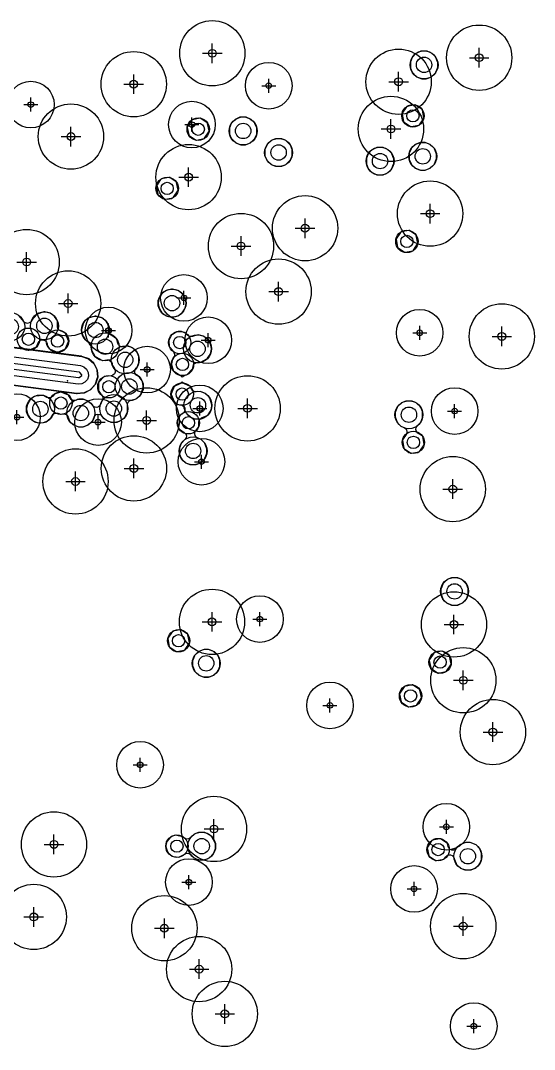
# Model space of a CAD drawing. Header units: metres. Extents: x 8738 to 9560, y -8972 to -7699.
# Drawn here: x 8958.8 to 9013.9, y -8872.7 to -8762.4 of the extents above; entities that cross this region are included whole.
import ezdxf

# ---------------------------------------------------------------- set-up
doc = ezdxf.new("R2010")
doc.units = ezdxf.units.M
for name, color, linetype in [('AI_GREENING_ALLOWED_ZONE', 4, 'Continuous'), ('AI_GREENING_EXCLUSIONS', 1, 'Continuous'), ('AI_GREENING_LAWN', 82, 'Continuous'), ('AI_GREENING_REJECTED', 6, 'Continuous'), ('AI_GREENING_SHRUBS', 92, 'Continuous'), ('AI_GREENING_TREES', 3, 'Continuous')]:
    doc.layers.add(name, color=color, linetype=linetype)

# ---------------------------------------------------------------- blocks, each defined once
blk = doc.blocks.new('AI_TREE')
for p, q in [((-0.3, 0), (0.3, 0)), ((0, -0.3), (0, 0.3))]:
    blk.add_line(p, q)
for radius in [1, 0.12]:
    blk.add_circle((0, 0), radius)
blk = doc.blocks.new('AI_SHRUB')
for radius in [1, 0.55]:
    blk.add_circle((0, 0), radius)

msp = doc.modelspace()

# ---------------------------------------------------------------- linework, layer by layer
at = {"layer": 'AI_GREENING_ALLOWED_ZONE'}
msp.add_lwpolyline([(8938.29, -8798.95), (8964.78, -8802.38), (8964.83, -8802.38), (8965.53, -8802.34), (8965.63, -8802.31), (8966.24, -8802.01), (8966.31, -8801.95), (8966.76, -8801.43), (8966.81, -8801.35), (8967.03, -8800.7), (8967.04, -8800.61), (8966.99, -8799.93), (8966.97, -8799.84), (8966.67, -8799.22), (8966.61, -8799.15), (8966.09, -8798.7), (8966.01, -8798.65), (8965.34, -8798.43), (8965.29, -8798.41), (8934.77, -8794.46)], dxfattribs=at)
at = {"layer": 'AI_GREENING_EXCLUSIONS'}
for points in [[(8934.73, -8794.46), (8965.32, -8798.42), (8966.06, -8798.67), (8966.64, -8799.18), (8966.99, -8799.88), (8967.04, -8800.66), (8966.8, -8801.4), (8966.28, -8801.99), (8965.58, -8802.33), (8964.8, -8802.38), (8937.34, -8798.83)], [(8934.52, -8795.44), (8965.19, -8799.41), (8965.56, -8799.53), (8965.85, -8799.79), (8966.03, -8800.14), (8966.05, -8800.53), (8965.93, -8800.9), (8965.67, -8801.19), (8965.32, -8801.37), (8964.93, -8801.39), (8934.18, -8797.41)]]:
    msp.add_lwpolyline(points, dxfattribs=at)
at = {"layer": 'AI_GREENING_LAWN'}
for points in [[(9002.91, -8765.98), (9002.83, -8765.93), (9002.38, -8765.74), (9002.28, -8765.72), (9001.8, -8765.72), (9001.7, -8765.74), (9001.25, -8765.93), (9001.17, -8765.98), (9000.83, -8766.33), (9000.77, -8766.41), (9000.59, -8766.86), (9000.57, -8766.95), (9000.57, -8767.44), (9000.59, -8767.53), (9000.77, -8767.98), (9000.83, -8768.06), (9001.17, -8768.41), (9001.25, -8768.46), (9001.7, -8768.65), (9001.8, -8768.67), (9002.28, -8768.67), (9002.38, -8768.65), (9002.83, -8768.46), (9002.91, -8768.41), (9003.25, -8768.06), (9003.31, -8767.98), (9003.49, -8767.53), (9003.51, -8767.44), (9003.51, -8766.95), (9003.49, -8766.86), (9003.31, -8766.41), (9003.25, -8766.33), (9002.91, -8765.98)], [(9000.23, -8771.64), (9000.19, -8771.66), (9000.16, -8771.69), (8999.7, -8772.37), (8999.68, -8772.41), (8999.68, -8772.46), (8999.84, -8773.26), (8999.86, -8773.31), (8999.89, -8773.34), (9000.58, -8773.8), (9000.62, -8773.81), (9000.66, -8773.81), (9001.47, -8773.65), (9001.51, -8773.64), (9001.54, -8773.6), (9002, -8772.92), (9002.02, -8772.88), (9002.02, -8772.83), (9001.86, -8772.03), (9001.84, -8771.99), (9001.81, -8771.95), (9001.12, -8771.5), (9001.08, -8771.48), (9001.04, -8771.48), (9000.23, -8771.64)], [(8977.2, -8773.07), (8977.16, -8773.09), (8977.12, -8773.12), (8976.67, -8773.81), (8976.65, -8773.85), (8976.65, -8773.89), (8976.81, -8774.7), (8976.83, -8774.74), (8976.86, -8774.77), (8977.54, -8775.23), (8977.59, -8775.25), (8977.63, -8775.25), (8978.44, -8775.09), (8978.48, -8775.07), (8978.51, -8775.04), (8978.97, -8774.35), (8978.99, -8774.31), (8978.99, -8774.26), (8978.83, -8773.46), (8978.81, -8773.42), (8978.78, -8773.39), (8978.09, -8772.93), (8978.05, -8772.91), (8978, -8772.91), (8977.2, -8773.07)], [(8983.5, -8773.05), (8983.42, -8773), (8982.97, -8772.81), (8982.88, -8772.8), (8982.39, -8772.8), (8982.3, -8772.81), (8981.85, -8773), (8981.77, -8773.05), (8981.42, -8773.4), (8981.37, -8773.48), (8981.18, -8773.93), (8981.17, -8774.02), (8981.17, -8774.51), (8981.18, -8774.6), (8981.37, -8775.05), (8981.42, -8775.13), (8981.77, -8775.48), (8981.85, -8775.53), (8982.3, -8775.72), (8982.39, -8775.74), (8982.88, -8775.74), (8982.97, -8775.72), (8983.42, -8775.53), (8983.5, -8775.48), (8983.85, -8775.13), (8983.9, -8775.05), (8984.09, -8774.6), (8984.11, -8774.51), (8984.11, -8774.02), (8984.09, -8773.93), (8983.9, -8773.48), (8983.85, -8773.4), (8983.5, -8773.05)], [(8987.3, -8775.37), (8987.22, -8775.31), (8986.77, -8775.13), (8986.68, -8775.11), (8986.19, -8775.11), (8986.1, -8775.13), (8985.65, -8775.31), (8985.57, -8775.37), (8985.22, -8775.71), (8985.17, -8775.79), (8984.98, -8776.24), (8984.97, -8776.34), (8984.97, -8776.82), (8984.98, -8776.92), (8985.17, -8777.37), (8985.22, -8777.45), (8985.57, -8777.79), (8985.65, -8777.85), (8986.1, -8778.03), (8986.19, -8778.05), (8986.68, -8778.05), (8986.77, -8778.03), (8987.22, -8777.85), (8987.3, -8777.79), (8987.65, -8777.45), (8987.7, -8777.37), (8987.89, -8776.92), (8987.91, -8776.82), (8987.91, -8776.34), (8987.89, -8776.24), (8987.7, -8775.79), (8987.65, -8775.71), (8987.3, -8775.37)], [(9002.77, -8775.78), (9002.69, -8775.72), (9002.24, -8775.54), (9002.15, -8775.52), (9001.66, -8775.52), (9001.57, -8775.54), (9001.11, -8775.72), (9001.03, -8775.78), (9000.69, -8776.12), (9000.64, -8776.2), (9000.45, -8776.65), (9000.43, -8776.75), (9000.43, -8777.23), (9000.45, -8777.33), (9000.64, -8777.78), (9000.69, -8777.86), (9001.03, -8778.2), (9001.11, -8778.26), (9001.57, -8778.44), (9001.66, -8778.46), (9002.15, -8778.46), (9002.24, -8778.44), (9002.69, -8778.26), (9002.77, -8778.2), (9003.11, -8777.86), (9003.17, -8777.78), (9003.35, -8777.33), (9003.37, -8777.23), (9003.37, -8776.75), (9003.35, -8776.65), (9003.17, -8776.2), (9003.11, -8776.12), (9002.77, -8775.78)], [(8998.19, -8776.29), (8998.11, -8776.24), (8997.66, -8776.05), (8997.56, -8776.03), (8997.08, -8776.03), (8996.98, -8776.05), (8996.53, -8776.24), (8996.45, -8776.29), (8996.11, -8776.64), (8996.05, -8776.72), (8995.87, -8777.17), (8995.85, -8777.26), (8995.85, -8777.75), (8995.87, -8777.84), (8996.05, -8778.29), (8996.11, -8778.37), (8996.45, -8778.72), (8996.53, -8778.77), (8996.98, -8778.96), (8997.08, -8778.98), (8997.56, -8778.98), (8997.66, -8778.96), (8998.11, -8778.77), (8998.19, -8778.72), (8998.53, -8778.37), (8998.59, -8778.29), (8998.77, -8777.84), (8998.79, -8777.75), (8998.79, -8777.26), (8998.77, -8777.17), (8998.59, -8776.72), (8998.53, -8776.64), (8998.19, -8776.29)], [(8973.87, -8779.41), (8973.83, -8779.43), (8973.79, -8779.46), (8973.34, -8780.14), (8973.32, -8780.18), (8973.32, -8780.23), (8973.48, -8781.03), (8973.5, -8781.08), (8973.53, -8781.11), (8974.21, -8781.57), (8974.26, -8781.58), (8974.3, -8781.58), (8975.11, -8781.42), (8975.15, -8781.41), (8975.18, -8781.37), (8975.64, -8780.69), (8975.66, -8780.65), (8975.66, -8780.6), (8975.5, -8779.8), (8975.48, -8779.75), (8975.44, -8779.72), (8974.76, -8779.27), (8974.72, -8779.25), (8974.67, -8779.25), (8973.87, -8779.41)], [(8999.59, -8785.09), (8999.54, -8785.11), (8999.51, -8785.14), (8999.06, -8785.82), (8999.04, -8785.86), (8999.04, -8785.91), (8999.2, -8786.72), (8999.22, -8786.76), (8999.25, -8786.79), (8999.93, -8787.25), (8999.97, -8787.26), (9000.02, -8787.26), (9000.82, -8787.1), (9000.87, -8787.09), (9000.9, -8787.05), (9001.35, -8786.37), (9001.37, -8786.33), (9001.37, -8786.28), (9001.21, -8785.48), (9001.19, -8785.44), (9001.16, -8785.4), (9000.48, -8784.95), (9000.44, -8784.93), (9000.39, -8784.93), (8999.59, -8785.09)], [(8975.63, -8791.36), (8975.54, -8791.33), (8975.06, -8791.23), (8974.97, -8791.23), (8974.49, -8791.33), (8974.4, -8791.36), (8974, -8791.63), (8973.93, -8791.7), (8973.66, -8792.11), (8973.62, -8792.2), (8973.52, -8792.67), (8973.52, -8792.77), (8973.62, -8793.25), (8973.66, -8793.34), (8973.93, -8793.74), (8974, -8793.81), (8974.4, -8794.08), (8974.49, -8794.12), (8974.97, -8794.21), (8975.06, -8794.21), (8975.54, -8794.12), (8975.63, -8794.08), (8976.03, -8793.81), (8976.1, -8793.74), (8976.37, -8793.34), (8976.41, -8793.25), (8976.51, -8792.77), (8976.51, -8792.67), (8976.41, -8792.2), (8976.37, -8792.11), (8976.1, -8791.7), (8976.03, -8791.63), (8975.63, -8791.36)], [(8967.53, -8804.83), (8967.56, -8804.88), (8967.9, -8805.22), (8967.98, -8805.27), (8968.43, -8805.46), (8968.53, -8805.48), (8969.01, -8805.48), (8969.11, -8805.46), (8969.56, -8805.27), (8969.64, -8805.22), (8969.98, -8804.88), (8970.03, -8804.8), (8970.22, -8804.35), (8970.24, -8804.25), (8970.24, -8803.77), (8970.23, -8803.73), (8970.23, -8803.52), (8970.3, -8803.33), (8970.45, -8803.19), (8970.64, -8803.12), (8970.78, -8803.1), (8971.22, -8802.92), (8971.3, -8802.86), (8971.64, -8802.53), (8971.7, -8802.42), (8971.91, -8801.71), (8971.92, -8801.59), (8971.83, -8801.12), (8971.79, -8801.04), (8971.53, -8800.65), (8971.43, -8800.56), (8971.3, -8800.5), (8971.14, -8800.38), (8971.03, -8800.21), (8971.01, -8800.01), (8971.06, -8799.82), (8971.19, -8799.66), (8971.19, -8799.66), (8971.26, -8799.56), (8971.44, -8799.12), (8971.46, -8799.03), (8971.46, -8798.54), (8971.44, -8798.45), (8971.26, -8798), (8971.2, -8797.92), (8970.86, -8797.57), (8970.78, -8797.52), (8970.34, -8797.34), (8970.22, -8797.33), (8969.76, -8797.39), (8969.58, -8797.38), (8969.41, -8797.31), (8969.28, -8797.19), (8969.2, -8797.03), (8969.09, -8796.6), (8969.07, -8796.56), (8969.04, -8796.53), (8968.46, -8796.11), (8968.3, -8795.93), (8968.25, -8795.69), (8968.26, -8795.36), (8968.24, -8795.26), (8968.06, -8794.81), (8968, -8794.73), (8967.67, -8794.39), (8967.57, -8794.33), (8966.83, -8794.11), (8966.79, -8794.1), (8966.76, -8794.11), (8966.02, -8794.33), (8965.92, -8794.39), (8965.59, -8794.72), (8965.53, -8794.82), (8965.31, -8795.54), (8965.31, -8795.66), (8965.4, -8796.12), (8965.43, -8796.21), (8965.7, -8796.61), (8965.78, -8796.69), (8966.12, -8796.88), (8966.25, -8797), (8966.34, -8797.15), (8966.37, -8797.33), (8966.36, -8797.62), (8966.39, -8797.74), (8966.73, -8798.38), (8966.83, -8798.48), (8967.5, -8798.84), (8967.54, -8798.85), (8967.58, -8798.85), (8968.01, -8798.79), (8968.21, -8798.8), (8968.38, -8798.88), (8968.51, -8799.02), (8968.58, -8799.2), (8968.59, -8799.31), (8968.63, -8799.4), (8968.84, -8799.72), (8968.92, -8799.91), (8968.91, -8800.11), (8968.83, -8800.3), (8968.67, -8800.43), (8968.48, -8800.49), (8967.83, -8800.56), (8967.79, -8800.57), (8967.75, -8800.59), (8967.17, -8801.18), (8967.15, -8801.22), (8967.14, -8801.26), (8967.14, -8802.09), (8967.14, -8802.13), (8967.16, -8802.16), (8967.36, -8802.47), (8967.45, -8802.55), (8967.55, -8802.69), (8967.6, -8802.86), (8967.59, -8803.03), (8967.52, -8803.19), (8967.5, -8803.22), (8967.35, -8803.58), (8967.26, -8803.73), (8967.11, -8803.84), (8966.94, -8803.89), (8966.76, -8803.87), (8966.6, -8803.8), (8966.48, -8803.67), (8966.44, -8803.62), (8966.1, -8803.28), (8966.02, -8803.23), (8965.57, -8803.04), (8965.48, -8803.02), (8965, -8803.02), (8964.89, -8803.05), (8964.75, -8803.11), (8964.55, -8803.16), (8964.36, -8803.14), (8964.19, -8803.03), (8964.07, -8802.87), (8963.96, -8802.63), (8963.94, -8802.59), (8963.9, -8802.57), (8963.13, -8802.25), (8963.09, -8802.24), (8963.05, -8802.25), (8962.46, -8802.42), (8962.43, -8802.44), (8962.4, -8802.47), (8962.23, -8802.69), (8962.1, -8802.8), (8961.94, -8802.87), (8961.76, -8802.87), (8961.6, -8802.82), (8961.22, -8802.61), (8961.19, -8802.6), (8961.15, -8802.6), (8960.38, -8802.67), (8960.27, -8802.71), (8959.87, -8802.98), (8959.81, -8803.04), (8959.54, -8803.45), (8959.5, -8803.54), (8959.4, -8804.01), (8959.4, -8804.11), (8959.5, -8804.59), (8959.54, -8804.68), (8959.81, -8805.08), (8959.87, -8805.15), (8960.28, -8805.42), (8960.37, -8805.46), (8960.85, -8805.55), (8960.94, -8805.55), (8961.42, -8805.46), (8961.51, -8805.42), (8961.9, -8805.16), (8961.98, -8805.07), (8962.16, -8804.75), (8962.27, -8804.61), (8962.42, -8804.52), (8962.59, -8804.49), (8962.76, -8804.52), (8963.06, -8804.62), (8963.09, -8804.63), (8963.13, -8804.62), (8963.25, -8804.59), (8963.45, -8804.57), (8963.64, -8804.63), (8963.78, -8804.75), (8963.88, -8804.93), (8963.97, -8805.26), (8964.03, -8805.37), (8964.36, -8805.7), (8964.44, -8805.76), (8964.9, -8805.94), (8964.99, -8805.96), (8965.48, -8805.96), (8965.57, -8805.94), (8966.02, -8805.76), (8966.1, -8805.7), (8966.44, -8805.36), (8966.5, -8805.28), (8966.65, -8804.92), (8966.75, -8804.77), (8966.89, -8804.66), (8967.06, -8804.61), (8967.24, -8804.63), (8967.4, -8804.7), (8967.53, -8804.83)], [(8977.43, -8799.19), (8977.6, -8799.09), (8977.78, -8799.07), (8977.96, -8799.08), (8978.09, -8799.05), (8978.74, -8798.7), (8978.83, -8798.62), (8979.1, -8798.23), (8979.13, -8798.14), (8979.23, -8797.66), (8979.23, -8797.56), (8979.13, -8797.09), (8979.1, -8797), (8978.83, -8796.59), (8978.76, -8796.52), (8978.35, -8796.25), (8978.26, -8796.22), (8977.8, -8796.12), (8977.68, -8796.13), (8977.19, -8796.28), (8977, -8796.3), (8976.82, -8796.25), (8976.67, -8796.14), (8976.53, -8795.99), (8976.44, -8795.92), (8976.11, -8795.78), (8976.01, -8795.76), (8975.66, -8795.76), (8975.54, -8795.79), (8975.05, -8796.06), (8974.95, -8796.16), (8974.67, -8796.67), (8974.66, -8796.71), (8974.66, -8796.74), (8974.71, -8797.33), (8974.77, -8797.46), (8975.16, -8797.94), (8975.16, -8797.94), (8975.21, -8797.99), (8975.28, -8798.17), (8975.28, -8798.36), (8975.21, -8798.54), (8975.05, -8798.78), (8975.01, -8798.87), (8974.94, -8799.22), (8974.95, -8799.34), (8975.12, -8799.91), (8975.14, -8799.95), (8975.17, -8799.97), (8975.86, -8800.44), (8975.88, -8800.44), (8976.03, -8800.56), (8976.1, -8800.66), (8976.16, -8800.57), (8976.3, -8800.46), (8976.48, -8800.4), (8976.55, -8800.4), (8976.58, -8800.39), (8976.62, -8800.36), (8977.21, -8799.77), (8977.23, -8799.74), (8977.24, -8799.7), (8977.26, -8799.52), (8977.31, -8799.34), (8977.43, -8799.19)], [(8976.39, -8804.21), (8976.3, -8804.41), (8976.14, -8804.56), (8975.97, -8804.65), (8975.88, -8804.73), (8975.68, -8805.03), (8975.64, -8805.12), (8975.57, -8805.47), (8975.58, -8805.59), (8975.75, -8806.16), (8975.77, -8806.19), (8975.8, -8806.22), (8976.33, -8806.57), (8976.48, -8806.73), (8976.55, -8806.94), (8976.52, -8807.16), (8976.4, -8807.34), (8976.06, -8807.69), (8976, -8807.77), (8975.82, -8808.22), (8975.8, -8808.31), (8975.8, -8808.8), (8975.82, -8808.89), (8976, -8809.34), (8976.06, -8809.42), (8976.4, -8809.77), (8976.48, -8809.82), (8976.93, -8810.01), (8977.03, -8810.02), (8977.51, -8810.02), (8977.61, -8810.01), (8978.06, -8809.82), (8978.14, -8809.77), (8978.48, -8809.42), (8978.54, -8809.34), (8978.72, -8808.89), (8978.74, -8808.8), (8978.74, -8808.31), (8978.72, -8808.22), (8978.54, -8807.77), (8978.48, -8807.69), (8978.14, -8807.34), (8978.06, -8807.29), (8977.74, -8807.16), (8977.59, -8807.06), (8977.48, -8806.91), (8977.44, -8806.73), (8977.46, -8806.54), (8977.55, -8806.38), (8977.84, -8806.02), (8977.86, -8805.99), (8977.87, -8805.95), (8977.89, -8805.47), (8977.92, -8805.28), (8978.03, -8805.13), (8978.18, -8805.02), (8978.79, -8804.75), (8978.89, -8804.67), (8979.15, -8804.28), (8979.19, -8804.19), (8979.28, -8803.72), (8979.27, -8803.6), (8979.06, -8802.89), (8979, -8802.79), (8978.66, -8802.45), (8978.58, -8802.4), (8978.14, -8802.21), (8978.02, -8802.2), (8977.61, -8802.23), (8977.42, -8802.21), (8977.25, -8802.11), (8977.13, -8801.96), (8976.97, -8801.65), (8976.95, -8801.62), (8976.91, -8801.6), (8976.34, -8801.36), (8976.18, -8801.26), (8976.1, -8801.14), (8976.02, -8801.26), (8975.86, -8801.36), (8975.3, -8801.6), (8975.26, -8801.62), (8975.24, -8801.66), (8974.92, -8802.42), (8974.91, -8802.46), (8974.92, -8802.51), (8975.23, -8803.24), (8975.32, -8803.35), (8975.59, -8803.54), (8975.7, -8803.58), (8975.95, -8803.61), (8976.14, -8803.67), (8976.29, -8803.8), (8976.38, -8803.98), (8976.38, -8804), (8976.39, -8804.21)], [(9000.7, -8808.8), (9001.51, -8808.64), (9001.55, -8808.62), (9001.58, -8808.59), (9002.04, -8807.9), (9002.06, -8807.86), (9002.06, -8807.82), (9001.9, -8807.01), (9001.88, -8806.97), (9001.84, -8806.93), (9001.38, -8806.63), (9001.23, -8806.47), (9001.16, -8806.26), (9001.19, -8806.04), (9001.31, -8805.86), (9001.63, -8805.54), (9001.68, -8805.46), (9001.87, -8805.01), (9001.89, -8804.91), (9001.89, -8804.43), (9001.87, -8804.33), (9001.68, -8803.88), (9001.63, -8803.8), (9001.28, -8803.46), (9001.2, -8803.4), (9000.75, -8803.22), (9000.66, -8803.2), (9000.17, -8803.2), (9000.08, -8803.22), (8999.63, -8803.4), (8999.55, -8803.46), (8999.2, -8803.8), (8999.15, -8803.88), (8998.96, -8804.33), (8998.94, -8804.43), (8998.94, -8804.91), (8998.96, -8805.01), (8999.15, -8805.46), (8999.2, -8805.54), (8999.55, -8805.88), (8999.63, -8805.94), (8999.89, -8806.05), (9000.04, -8806.14), (9000.15, -8806.28), (9000.2, -8806.45), (9000.19, -8806.62), (9000.12, -8806.78), (8999.74, -8807.35), (8999.72, -8807.4), (8999.72, -8807.44), (8999.88, -8808.25), (8999.9, -8808.29), (8999.93, -8808.32), (9000.61, -8808.78), (9000.66, -8808.8), (9000.7, -8808.8)], [(9006.18, -8822.39), (9006.1, -8822.34), (9005.65, -8822.15), (9005.55, -8822.13), (9005.07, -8822.13), (9004.97, -8822.15), (9004.52, -8822.34), (9004.44, -8822.39), (9004.1, -8822.74), (9004.04, -8822.82), (9003.86, -8823.27), (9003.84, -8823.36), (9003.84, -8823.85), (9003.86, -8823.94), (9004.04, -8824.39), (9004.1, -8824.47), (9004.44, -8824.82), (9004.52, -8824.87), (9004.97, -8825.06), (9005.07, -8825.08), (9005.55, -8825.08), (9005.65, -8825.06), (9006.1, -8824.87), (9006.18, -8824.82), (9006.52, -8824.47), (9006.58, -8824.39), (9006.76, -8823.94), (9006.78, -8823.85), (9006.78, -8823.36), (9006.76, -8823.27), (9006.58, -8822.82), (9006.52, -8822.74), (9006.18, -8822.39)], [(8975.1, -8827.87), (8975.06, -8827.89), (8975.02, -8827.92), (8974.57, -8828.6), (8974.55, -8828.64), (8974.55, -8828.69), (8974.71, -8829.5), (8974.73, -8829.54), (8974.76, -8829.57), (8975.44, -8830.03), (8975.48, -8830.04), (8975.53, -8830.04), (8976.33, -8829.88), (8976.38, -8829.87), (8976.41, -8829.83), (8976.87, -8829.15), (8976.88, -8829.11), (8976.88, -8829.06), (8976.72, -8828.26), (8976.71, -8828.22), (8976.67, -8828.18), (8975.99, -8827.73), (8975.95, -8827.71), (8975.9, -8827.71), (8975.1, -8827.87)], [(8979.55, -8830.08), (8979.47, -8830.03), (8979.02, -8829.84), (8978.93, -8829.83), (8978.44, -8829.83), (8978.34, -8829.84), (8977.9, -8830.03), (8977.82, -8830.08), (8977.47, -8830.43), (8977.42, -8830.51), (8977.23, -8830.96), (8977.21, -8831.05), (8977.21, -8831.54), (8977.23, -8831.64), (8977.42, -8832.08), (8977.47, -8832.17), (8977.82, -8832.51), (8977.9, -8832.56), (8978.34, -8832.75), (8978.44, -8832.77), (8978.93, -8832.77), (8979.02, -8832.75), (8979.47, -8832.56), (8979.55, -8832.51), (8979.9, -8832.17), (8979.95, -8832.08), (8980.14, -8831.64), (8980.15, -8831.54), (8980.15, -8831.05), (8980.14, -8830.96), (8979.95, -8830.51), (8979.9, -8830.43), (8979.55, -8830.08)], [(9003.14, -8830.16), (9003.1, -8830.18), (9003.07, -8830.22), (9002.61, -8830.9), (9002.59, -8830.94), (9002.59, -8830.99), (9002.75, -8831.79), (9002.77, -8831.83), (9002.81, -8831.86), (9003.49, -8832.32), (9003.53, -8832.34), (9003.58, -8832.34), (9004.38, -8832.18), (9004.42, -8832.16), (9004.45, -8832.13), (9004.91, -8831.45), (9004.93, -8831.4), (9004.93, -8831.36), (9004.77, -8830.55), (9004.75, -8830.51), (9004.72, -8830.48), (9004.04, -8830.02), (9003.99, -8830), (9003.95, -8830), (9003.14, -8830.16)], [(8999.97, -8833.78), (8999.92, -8833.8), (8999.89, -8833.83), (8999.44, -8834.51), (8999.42, -8834.56), (8999.42, -8834.6), (8999.58, -8835.41), (8999.6, -8835.45), (8999.63, -8835.48), (9000.31, -8835.94), (9000.35, -8835.95), (9000.4, -8835.95), (9001.2, -8835.79), (9001.25, -8835.78), (9001.28, -8835.74), (9001.74, -8835.06), (9001.75, -8835.02), (9001.75, -8834.97), (9001.59, -8834.17), (9001.58, -8834.13), (9001.54, -8834.09), (9000.86, -8833.64), (9000.82, -8833.62), (9000.77, -8833.62), (8999.97, -8833.78)], [(8978.98, -8852.15), (8979.06, -8852.1), (8979.4, -8851.75), (8979.46, -8851.67), (8979.64, -8851.23), (8979.66, -8851.13), (8979.66, -8850.66), (8979.63, -8850.54), (8979.29, -8849.89), (8979.19, -8849.79), (8978.54, -8849.44), (8978.42, -8849.42), (8977.95, -8849.42), (8977.85, -8849.43), (8977.4, -8849.62), (8977.32, -8849.67), (8977, -8850), (8976.82, -8850.11), (8976.6, -8850.14), (8976.39, -8850.07), (8976.27, -8849.97), (8976.27, -8849.97), (8976.2, -8849.9), (8976.16, -8849.88), (8975.35, -8849.72), (8975.31, -8849.72), (8975.28, -8849.73), (8974.93, -8849.87), (8974.84, -8849.94), (8974.47, -8850.38), (8974.42, -8850.49), (8974.36, -8850.83), (8974.36, -8850.95), (8974.52, -8851.49), (8974.6, -8851.6), (8975.03, -8851.95), (8975.16, -8852.01), (8975.74, -8852.06), (8975.78, -8852.06), (8975.81, -8852.05), (8976.37, -8851.75), (8976.47, -8851.68), (8976.66, -8851.65), (8976.85, -8851.68), (8977.02, -8851.79), (8977.32, -8852.1), (8977.4, -8852.15), (8977.85, -8852.34), (8977.95, -8852.36), (8978.43, -8852.36), (8978.53, -8852.34), (8978.98, -8852.15)], [(9005.53, -8852.84), (9005.87, -8853.18), (9005.95, -8853.24), (9006.4, -8853.42), (9006.5, -8853.44), (9006.99, -8853.44), (9007.08, -8853.42), (9007.53, -8853.24), (9007.61, -8853.18), (9007.95, -8852.84), (9008.01, -8852.76), (9008.19, -8852.31), (9008.21, -8852.21), (9008.21, -8851.73), (9008.19, -8851.63), (9008.01, -8851.18), (9007.95, -8851.1), (9007.61, -8850.76), (9007.53, -8850.7), (9007.08, -8850.52), (9006.99, -8850.5), (9006.5, -8850.5), (9006.4, -8850.52), (9005.95, -8850.7), (9005.87, -8850.76), (9005.53, -8851.1), (9005.52, -8851.11), (9005.38, -8851.25), (9005.2, -8851.33), (9005.01, -8851.33), (9004.83, -8851.25), (9004.69, -8851.11), (9004.61, -8850.93), (9004.56, -8850.64), (9004.54, -8850.6), (9004.5, -8850.57), (9003.82, -8850.11), (9003.78, -8850.09), (9003.73, -8850.09), (9002.93, -8850.25), (9002.89, -8850.27), (9002.85, -8850.31), (9002.4, -8850.99), (9002.38, -8851.03), (9002.38, -8851.08), (9002.54, -8851.88), (9002.56, -8851.92), (9002.59, -8851.96), (9003.27, -8852.41), (9003.32, -8852.43), (9003.36, -8852.43), (9004.17, -8852.27), (9004.21, -8852.25), (9004.24, -8852.22), (9004.36, -8852.04), (9004.5, -8851.9), (9004.68, -8851.82), (9004.88, -8851.82), (9005.06, -8851.9), (9005.2, -8852.04), (9005.27, -8852.22), (9005.29, -8852.31), (9005.48, -8852.76), (9005.53, -8852.84)]]:
    msp.add_lwpolyline(points, close=True, dxfattribs=at)
for points in [[(8958.75, -8797.39), (8958.77, -8797.42), (8958.81, -8797.45), (8959.57, -8797.76), (8959.61, -8797.77), (8959.66, -8797.76), (8960.42, -8797.45), (8960.45, -8797.42), (8960.48, -8797.39), (8960.64, -8796.97), (8960.75, -8796.81), (8960.9, -8796.7), (8961.08, -8796.65), (8961.26, -8796.68), (8961.43, -8796.77), (8961.55, -8796.91), (8961.61, -8797.09), (8961.62, -8797.18), (8961.66, -8797.29), (8961.84, -8797.57), (8961.95, -8797.66), (8962.69, -8797.96), (8962.73, -8797.97), (8962.78, -8797.96), (8963.53, -8797.65), (8963.57, -8797.62), (8963.6, -8797.58), (8963.91, -8796.83), (8963.92, -8796.78), (8963.91, -8796.74), (8963.6, -8795.98), (8963.57, -8795.94), (8963.54, -8795.91), (8963.04, -8795.7), (8962.89, -8795.6), (8962.78, -8795.45), (8962.74, -8795.26), (8962.71, -8794.64), (8962.67, -8794.51), (8962.41, -8794.13), (8962.34, -8794.06), (8961.93, -8793.79), (8961.85, -8793.75), (8961.38, -8793.66), (8961.26, -8793.66), (8960.56, -8793.88), (8960.44, -8793.96), (8959.98, -8794.52), (8959.96, -8794.57), (8959.85, -8794.74), (8959.69, -8794.84), (8959.5, -8794.88), (8959.31, -8794.84), (8959.14, -8794.74), (8959.1, -8794.67), (8959.1, -8794.67), (8958.59, -8794.05)], [(8934.25, -8796.71), (8964.97, -8800.69), (8965.02, -8800.69), (8965.06, -8800.67), (8965.32, -8800.47), (8965.35, -8800.44), (8965.33, -8800.4), (8965.13, -8800.14), (8965.09, -8800.11), (8965.05, -8800.1), (8954.33, -8798.71)]]:
    msp.add_lwpolyline(points, dxfattribs=at)
at = {"layer": 'AI_GREENING_REJECTED'}
msp.add_point((8963.79, -8801.05), dxfattribs=at)

# ---------------------------------------------------------------- block references
at = {"layer": 'AI_GREENING_SHRUBS'}
for p, xscale, yscale in [((9002.04, -8767.19), 1.5, 1.5), ((9000.85, -8772.65), 1.2, 1.2), ((8977.82, -8774.08), 1.2, 1.2), ((8982.64, -8774.27), 1.5, 1.5), ((8986.44, -8776.58), 1.5, 1.5), ((9001.9, -8776.99), 1.5, 1.5), ((8997.32, -8777.5), 1.5, 1.5), ((8974.49, -8780.42), 1.2, 1.2), ((9000.2, -8786.1), 1.2, 1.2), ((8975.01, -8792.72), 1.5, 1.5), ((8957.71, -8795.24), 1.5, 1.5), ((8961.32, -8795.15), 1.5, 1.5), ((8966.79, -8795.6), 1.5, 1.5), ((8959.61, -8796.58), 1.2, 1.2), ((8962.73, -8796.78), 1.2, 1.2), ((8967.83, -8797.39), 1.5, 1.5), ((8975.83, -8796.94), 1.2, 1.2), ((8977.74, -8797.61), 1.5, 1.5), ((8969.99, -8798.79), 1.5, 1.5), ((8976.13, -8799.28), 1.2, 1.2), ((8968.24, -8801.67), 1.2, 1.2), ((8970.43, -8801.65), 1.5, 1.5), ((8976.1, -8802.46), 1.2, 1.2), ((8960.89, -8804.06), 1.5, 1.5), ((8963.09, -8803.43), 1.2, 1.2), ((8965.23, -8804.49), 1.5, 1.5), ((8968.77, -8804.01), 1.5, 1.5), ((8977.79, -8803.66), 1.5, 1.5), ((9000.42, -8804.67), 1.5, 1.5), ((8976.76, -8805.53), 1.2, 1.2), ((8977.27, -8808.55), 1.5, 1.5), ((9000.89, -8807.63), 1.2, 1.2), ((9005.31, -8823.6), 1.5, 1.5), ((8975.72, -8828.88), 1.2, 1.2), ((8978.68, -8831.3), 1.5, 1.5), ((9003.76, -8831.17), 1.2, 1.2), ((9000.59, -8834.79), 1.2, 1.2), ((8978.19, -8850.89), 1.5, 1.5), ((8975.54, -8850.89), 1.2, 1.2), ((9003.55, -8851.26), 1.2, 1.2), ((9006.74, -8851.97), 1.5, 1.5)]:
    msp.add_blockref('AI_SHRUB', p, dxfattribs=dict(at, xscale=xscale, yscale=yscale))
at = {"layer": 'AI_GREENING_TREES'}
for p, xscale, yscale in [((8979.33, -8765.95), 3.5, 3.5), ((9007.95, -8766.42), 3.5, 3.5), ((8999.31, -8769), 3.5, 3.5), ((8970.9, -8769.26), 3.5, 3.5), ((8985.38, -8769.42), 2.5, 2.5), ((8959.87, -8771.45), 2.5, 2.5), ((8977.14, -8773.59), 2.5, 2.5), ((8998.49, -8774.06), 3.5, 3.5), ((8964.17, -8774.87), 3.5, 3.5), ((8976.79, -8779.22), 3.5, 3.5), ((9002.69, -8783.13), 3.5, 3.5), ((8989.28, -8784.69), 3.5, 3.5), ((8982.41, -8786.6), 3.5, 3.5), ((8959.42, -8788.31), 3.5, 3.5), ((8986.44, -8791.48), 3.5, 3.5), ((8963.87, -8792.75), 3.5, 3.5), ((8976.29, -8792.16), 2.5, 2.5), ((8968.2, -8795.65), 2.5, 2.5), ((9010.38, -8796.28), 3.5, 3.5), ((8978.89, -8796.69), 2.5, 2.5), ((9001.57, -8795.89), 2.5, 2.5), ((8972.34, -8799.83), 2.5, 2.5), ((8983.11, -8803.99), 3.5, 3.5), ((8972.29, -8805.28), 3.5, 3.5), ((8977.99, -8804), 2.5, 2.5), ((9005.32, -8804.28), 2.5, 2.5), ((8958.38, -8804.93), 2.5, 2.5), ((8967.08, -8805.46), 2.5, 2.5), ((8970.92, -8810.42), 3.5, 3.5), ((8978.17, -8809.7), 2.5, 2.5), ((8964.66, -8811.82), 3.5, 3.5), ((9005.12, -8812.64), 3.5, 3.5), ((8979.3, -8826.86), 3.5, 3.5), ((9005.25, -8827.14), 3.5, 3.5), ((8984.43, -8826.56), 2.5, 2.5), ((9006.25, -8833.12), 3.5, 3.5), ((8991.95, -8835.81), 2.5, 2.5), ((9009.42, -8838.67), 3.5, 3.5), ((8971.59, -8842.17), 2.5, 2.5), ((8979.51, -8849.05), 3.5, 3.5), ((8962.35, -8850.7), 3.5, 3.5), ((9004.43, -8848.81), 2.5, 2.5), ((8976.82, -8854.74), 2.5, 2.5), ((9000.97, -8855.47), 2.5, 2.5), ((8960.18, -8858.47), 3.5, 3.5), ((9006.24, -8859.46), 3.5, 3.5), ((8974.19, -8859.68), 3.5, 3.5), ((8977.92, -8864.06), 3.5, 3.5), ((8980.67, -8868.86), 3.5, 3.5), ((9007.37, -8870.16), 2.5, 2.5)]:
    msp.add_blockref('AI_TREE', p, dxfattribs=dict(at, xscale=xscale, yscale=yscale))

doc.saveas('drawing.dxf')
